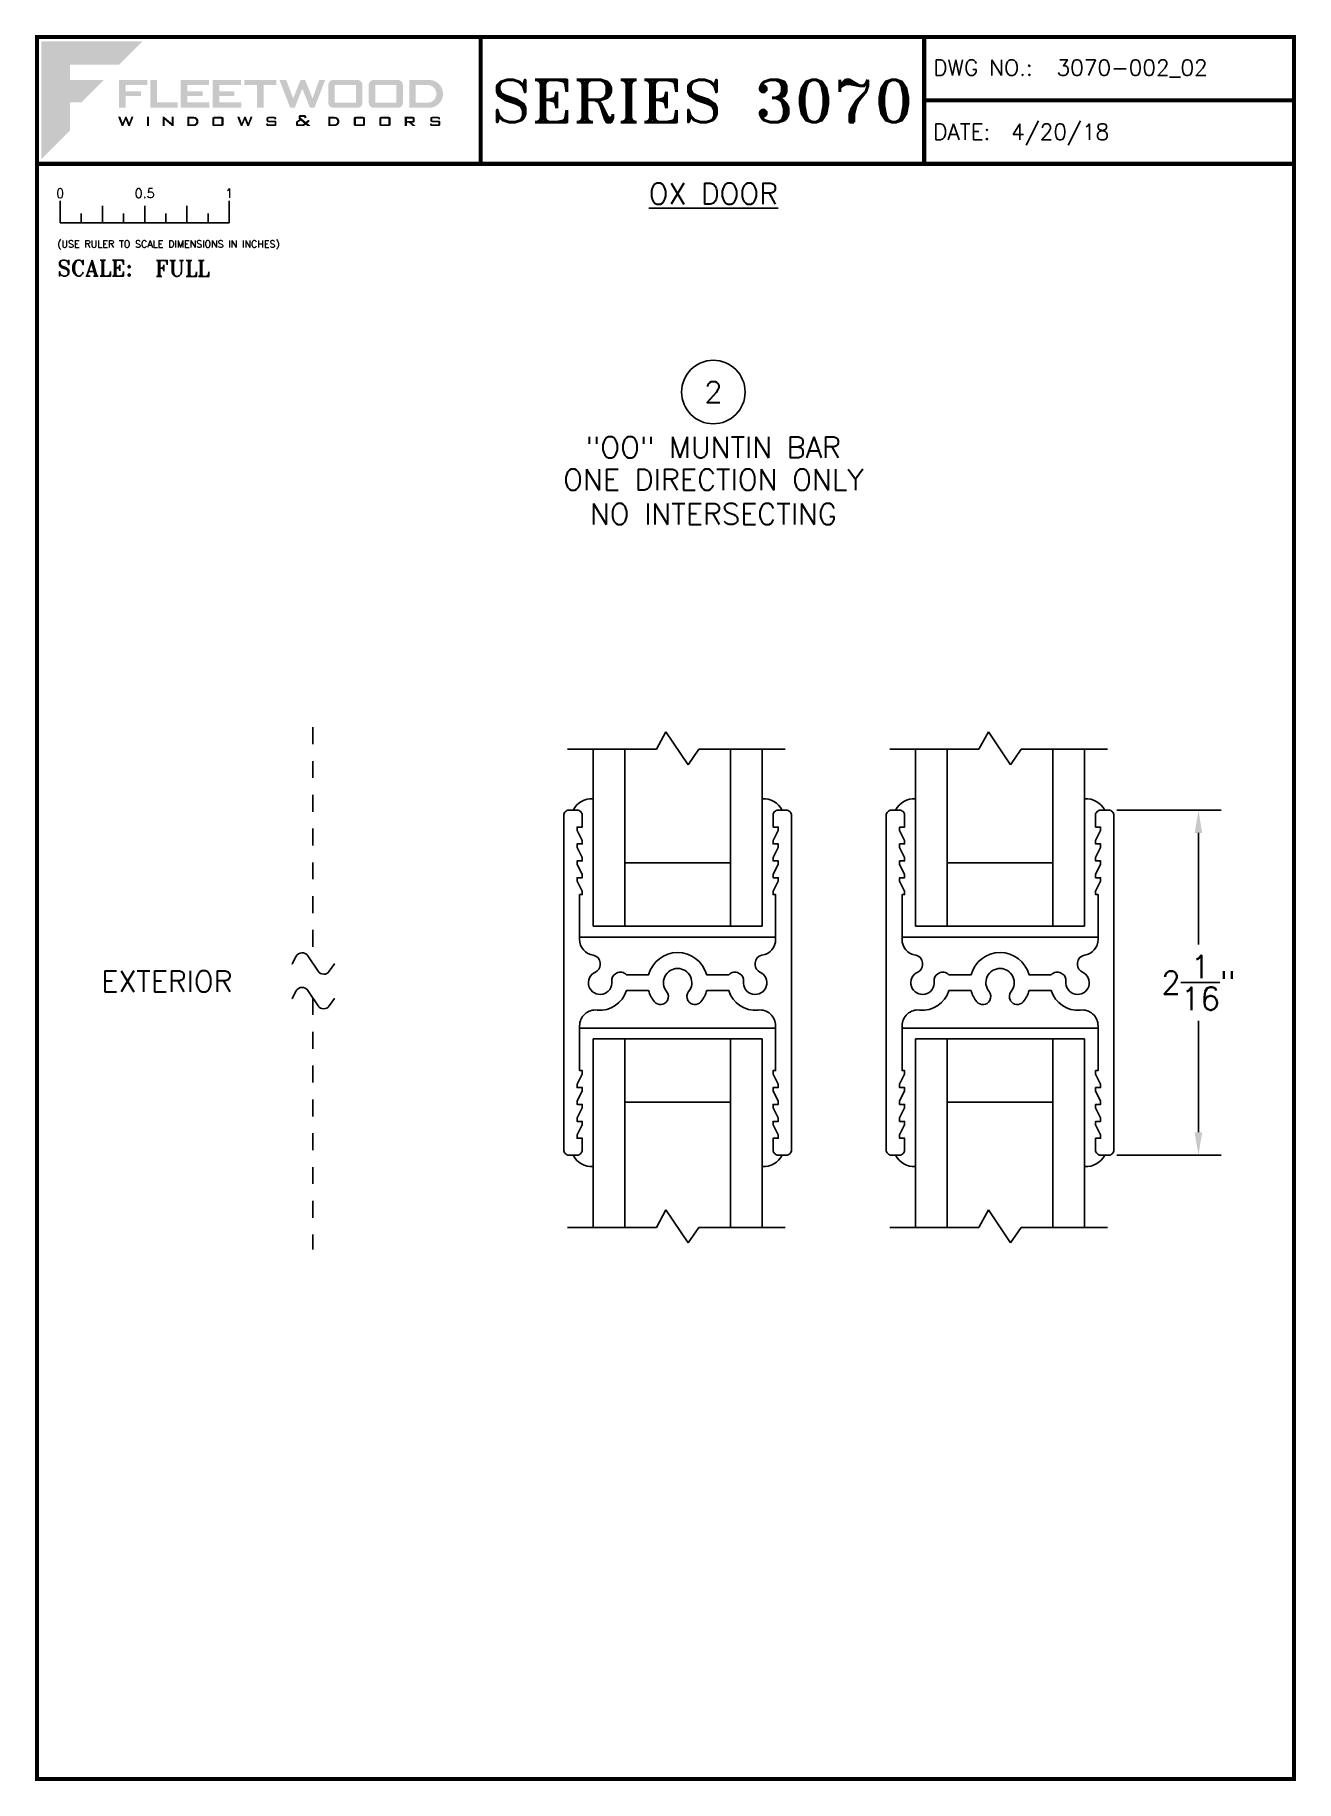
# Paper-space layout 'DETAIL 2' of a CAD drawing. Extents: x 0.3 to 7.8, y 0.1 to 10.4.
# The model-space entities are those that its viewports show. They can reach past a viewport. Long polylines and large blocks are cut down to what shows.
import ezdxf
from ezdxf.enums import TextEntityAlignment as Align

# ---------------------------------------------------------------- set-up
doc = ezdxf.new("R2010")
doc.units = 0
doc.header["$LTSCALE"] = 0.25
doc.header["$MEASUREMENT"] = 0
doc.linetypes.add('HIDDEN', pattern=[0.375, 0.25, -0.125])
doc.layers.get('0').update_dxf_attribs({"linetype": 'CONTINUOUS'})
doc.layers.get('DEFPOINTS').update_dxf_attribs({"color": 1, "linetype": 'CONTINUOUS'})
for name, color, linetype in [('DIM', 7, 'CONTINUOUS'), ('GLASS-VINYL', 7, 'CONTINUOUS'), ('GLAZING', 7, 'CONTINUOUS'), ('SASH', 5, 'CONTINUOUS'), ('TEXT', 7, 'CONTINUOUS'), ('VENT', 5, 'CONTINUOUS')]:
    doc.layers.add(name, color=color, linetype=linetype)
doc.layers.add('VP', color=40, linetype='CONTINUOUS', plot=False)
doc.layers.get('VP').off()
doc.styles.add('ROMANS', font='romans')
doc.styles.add('ROMANT', font='romant')
doc.styles.add('SIMPLEX-094', font='simplex.shx', dxfattribs={"height": 0.094})
doc.styles.get("Standard").update_dxf_attribs({"font": 'simplex.shx'})
doc.dimstyles.new('FULL SCALE', dxfattribs={"dimscale": 0.75, "dimtxt": 0.18, "dimasz": 0.18, "dimexe": 0.18, "dimexo": 0.0625, "dimgap": 0.09, "dimtad": 0, "dimtih": 1, "dimtoh": 1, "dimdec": 4, "dimzin": 0, "dimdsep": 46, "dimlunit": 4, "dimtxsty": 'Standard', "dimcen": 0.09, "dimadec": 0, "dimazin": 0, "dimtfac": 1, "dimtdec": 4, "dimtofl": 0, "dimtmove": 0, "dimatfit": 3, "dimfxl": 0, "dimtolj": 1, "dimtzin": 0, "dimarcsym": 0})

# ---------------------------------------------------------------- blocks, each defined once
blk = doc.blocks.new('*D44')
at = {"layer": 'DEFPOINTS', "color": 0}
for p in [(6.655, 5.86), (6.655, 3.818), (7.186, 3.818)]:
    blk.add_point(p, dxfattribs=at)
at = {"layer": 'TEXT', "color": 0, "lineweight": -2}
for p, q in [((6.702, 5.86), (7.321, 5.86)), ((7.186, 5.725), (7.186, 5.064)), ((7.186, 3.953), (7.186, 4.614)), ((6.702, 3.818), (7.321, 3.818))]:
    blk.add_line(p, q, dxfattribs=at)
at = {"layer": 'TEXT', "color": 0}
for points in [[(7.163, 5.725), (7.208, 5.725), (7.186, 5.86)], [(7.163, 3.953), (7.208, 3.953), (7.186, 3.818)]]:
    blk.add_solid(points, dxfattribs=at)
at = {"layer": 'TEXT', "color": 0, "insert": (7.186, 4.839), "char_height": 0.135, "attachment_point": 5}
blk.add_mtext('\\A1;2{\\H1.000000x;\\S1/16;}"', dxfattribs=at)
blk = doc.blocks.new('Fleetwood_Logo_6-10-15')
h = blk.add_hatch(color=154)
h.dxf.hatch_style = 1
h.paths.add_polyline_path([(0.2526, -0.0017), (0.0019, -0.0017), (0.0019, -0.2942), (0.0725, -0.2236), (0.0725, -0.1535), (0.1007, -0.1535), (0.1567, -0.0976), (0.0725, -0.0976), (0.0725, -0.0596), (0.1946, -0.0596)])
h = blk.add_hatch(color=251)
h.dxf.hatch_style = 1
h.paths.add_polyline_path([(0.2487, -0.1256), (0.2112, -0.1256), (0.2112, -0.1102), (0.2647, -0.1102), (0.2647, -0.0976), (0.1946, -0.0976), (0.1946, -0.1667), (0.2112, -0.1667), (0.2112, -0.1377), (0.2487, -0.1377)])
h = blk.add_hatch(color=251)
h.dxf.hatch_style = 1
h.paths.add_polyline_path([(0.2886, -0.0976), (0.272, -0.0976), (0.272, -0.1667), (0.3401, -0.1667), (0.3401, -0.1535), (0.2886, -0.1535)])
h = blk.add_hatch(color=251)
h.dxf.hatch_style = 1
h.paths.add_polyline_path([(0.4175, -0.0976), (0.3474, -0.0976), (0.3474, -0.1667), (0.4185, -0.1667), (0.4185, -0.1534), (0.364, -0.1534), (0.364, -0.1377), (0.4015, -0.1377), (0.4015, -0.1256), (0.364, -0.1256), (0.364, -0.1102), (0.4175, -0.1102)])
h = blk.add_hatch(color=251)
h.dxf.hatch_style = 1
h.paths.add_polyline_path([(0.4965, -0.0976), (0.4264, -0.0976), (0.4264, -0.1667), (0.4975, -0.1667), (0.4975, -0.1534), (0.443, -0.1534), (0.443, -0.1377), (0.4804, -0.1377), (0.4804, -0.1256), (0.443, -0.1256), (0.443, -0.1102), (0.4965, -0.1102)])
h = blk.add_hatch(color=251)
h.dxf.hatch_style = 1
h.paths.add_polyline_path([(0.5842, -0.0976), (0.5054, -0.0976), (0.5054, -0.1102), (0.5365, -0.1102), (0.5365, -0.1667), (0.5531, -0.1667), (0.5531, -0.1102), (0.5842, -0.1102)])
h = blk.add_hatch(color=251)
h.dxf.hatch_style = 1
h.paths.add_polyline_path([(0.6089, -0.0976), (0.5921, -0.0976), (0.6188, -0.1667), (0.63, -0.1667), (0.6489, -0.1192), (0.6679, -0.1667), (0.6789, -0.1667), (0.7056, -0.0976), (0.6908, -0.0976), (0.6742, -0.1433), (0.6558, -0.0976), (0.6446, -0.0976), (0.6261, -0.1433)])
h = blk.add_hatch(color=251)
h.dxf.hatch_style = 1
h.paths.add_polyline_path([(0.7853, -0.0976), (0.726, -0.0976, 0.414214), (0.7133, -0.1102), (0.7133, -0.154, 0.414214), (0.726, -0.1667), (0.7853, -0.1667, 0.414214), (0.798, -0.154), (0.798, -0.1102, 0.414214)])
h.paths.add_polyline_path([(0.7819, -0.1102), (0.7819, -0.154), (0.7294, -0.154), (0.7294, -0.1102)], flags=16)
h = blk.add_hatch(color=251)
h.dxf.hatch_style = 1
h.paths.add_polyline_path([(0.8856, -0.0976), (0.8262, -0.0976, 0.414214), (0.8136, -0.1102), (0.8136, -0.154, 0.414214), (0.8262, -0.1667), (0.8856, -0.1667, 0.414214), (0.8982, -0.154), (0.8982, -0.1102, 0.414214)])
h.paths.add_polyline_path([(0.8822, -0.1102), (0.8822, -0.154), (0.8296, -0.154), (0.8296, -0.1102)], flags=16)
h = blk.add_hatch(color=251)
h.dxf.hatch_style = 1
h.paths.add_polyline_path([(0.9632, -0.0976), (0.914, -0.0976), (0.914, -0.1667), (0.9632, -0.1667, 1)])
h.paths.add_polyline_path([(0.9301, -0.1102), (0.9593, -0.1102, -1), (0.9593, -0.154), (0.9301, -0.154)], flags=16)
h = blk.add_hatch(color=7)
h.dxf.hatch_style = 1
h.paths.add_polyline_path([(0.2301, -0.1891), (0.2251, -0.1891), (0.2196, -0.2043), (0.2134, -0.1891), (0.2097, -0.1891), (0.2035, -0.2043), (0.1978, -0.1891), (0.1922, -0.1891), (0.2011, -0.2121), (0.2048, -0.2121), (0.2112, -0.1963), (0.2175, -0.2121), (0.2212, -0.2121)])
h = blk.add_hatch(color=7)
h.dxf.hatch_style = 1
h.paths.add_polyline_path([(0.2691, -0.1891), (0.2637, -0.1891), (0.2637, -0.2118), (0.2637, -0.2121), (0.2691, -0.2121)])
h = blk.add_hatch(color=7)
h.dxf.hatch_style = 1
h.paths.add_polyline_path([(0.3077, -0.1964), (0.3259, -0.2121), (0.3298, -0.2121), (0.3298, -0.1891), (0.325, -0.1891), (0.325, -0.2047), (0.3067, -0.1891), (0.3029, -0.1891), (0.3029, -0.2121), (0.3077, -0.2121)])
h = blk.add_hatch(color=7)
h.dxf.hatch_style = 1
h.paths.add_polyline_path([(0.3801, -0.1891), (0.3637, -0.1891), (0.3637, -0.2121), (0.3801, -0.2121, 1)])
h.paths.add_polyline_path([(0.3691, -0.2079), (0.3691, -0.1933), (0.3788, -0.1933, -1), (0.3788, -0.2079)], flags=16)
h = blk.add_hatch(color=7)
h.dxf.hatch_style = 1
h.paths.add_polyline_path([(0.4537, -0.2079), (0.4537, -0.1933, 0.414214), (0.4495, -0.1891), (0.4297, -0.1891, 0.414214), (0.4255, -0.1933), (0.4255, -0.2079, 0.414214), (0.4297, -0.2121), (0.4495, -0.2121, 0.414214)])
h.paths.add_polyline_path([(0.4308, -0.2079), (0.4308, -0.1933), (0.4484, -0.1933), (0.4484, -0.2079)], flags=16)
h = blk.add_hatch(color=7)
h.dxf.hatch_style = 1
h.paths.add_polyline_path([(0.5253, -0.1891), (0.5203, -0.1891), (0.5148, -0.2043), (0.5087, -0.1891), (0.5049, -0.1891), (0.4988, -0.2043), (0.493, -0.1891), (0.4874, -0.1891), (0.4963, -0.2121), (0.5001, -0.2121), (0.5064, -0.1963), (0.5127, -0.2121), (0.5164, -0.2121)])
h = blk.add_hatch(color=7)
h.dxf.hatch_style = 1
h.paths.add_polyline_path([(0.5801, -0.1891), (0.5643, -0.1891, 0.414214), (0.56, -0.1933), (0.56, -0.1981, 0.414214), (0.5643, -0.2024), (0.58, -0.2024), (0.58, -0.2078), (0.5637, -0.2078), (0.5637, -0.2052), (0.5591, -0.2062), (0.5591, -0.2078, 0.414214), (0.5634, -0.2121), (0.5805, -0.2121, 0.414214), (0.5848, -0.2078), (0.5848, -0.2024, 0.414214), (0.5805, -0.1982), (0.5648, -0.1982), (0.5648, -0.193), (0.5798, -0.193), (0.5798, -0.1958), (0.5843, -0.1948), (0.5843, -0.1933, 0.414214)])
h = blk.add_hatch(color=7)
h.dxf.hatch_style = 1
h.paths.add_polyline_path([(0.645, -0.1913, -0.222262), (0.6447, -0.1906), (0.6447, -0.1892), (0.6535, -0.1892), (0.6535, -0.193), (0.6587, -0.1918), (0.6587, -0.189, 0.414214), (0.6544, -0.1847), (0.6437, -0.1847, 0.414214), (0.6394, -0.189), (0.6394, -0.1922, 0.222262), (0.6407, -0.1948), (0.6415, -0.1955), (0.6345, -0.1998, 0.260684), (0.6329, -0.2027), (0.6329, -0.2078, 0.414214), (0.6372, -0.2121), (0.6514, -0.2121, 0.17577), (0.6536, -0.2113), (0.657, -0.2085), (0.6614, -0.2121), (0.6699, -0.2121), (0.6613, -0.2049), (0.6676, -0.1997), (0.6637, -0.1964), (0.6574, -0.2017)])
h.paths.add_polyline_path([(0.6532, -0.2052), (0.6509, -0.2072, -0.17577), (0.6502, -0.2074), (0.6382, -0.2074), (0.6382, -0.2033, -0.260684), (0.6387, -0.2025), (0.6451, -0.1985)], flags=16)
h = blk.add_hatch(color=7)
h.dxf.hatch_style = 1
h.paths.add_polyline_path([(0.7294, -0.1891), (0.713, -0.1891), (0.713, -0.2121), (0.7294, -0.2121, 1)])
h.paths.add_polyline_path([(0.7184, -0.2079), (0.7184, -0.1933), (0.7281, -0.1933, -1), (0.7281, -0.2079)], flags=16)
h = blk.add_hatch(color=7)
h.dxf.hatch_style = 1
h.paths.add_polyline_path([(0.8045, -0.2079), (0.8045, -0.1933, 0.414214), (0.8003, -0.1891), (0.7805, -0.1891, 0.414214), (0.7763, -0.1933), (0.7763, -0.2079, 0.414214), (0.7805, -0.2121), (0.8003, -0.2121, 0.414214)])
h.paths.add_polyline_path([(0.7816, -0.2079), (0.7816, -0.1933), (0.7992, -0.1933), (0.7992, -0.2079)], flags=16)
h = blk.add_hatch(color=7)
h.dxf.hatch_style = 1
h.paths.add_polyline_path([(0.8678, -0.2079), (0.8678, -0.1933, 0.414214), (0.8636, -0.1891), (0.8438, -0.1891, 0.414214), (0.8396, -0.1933), (0.8396, -0.2079, 0.414214), (0.8438, -0.2121), (0.8636, -0.2121, 0.414214)])
h.paths.add_polyline_path([(0.8449, -0.2079), (0.8449, -0.1933), (0.8624, -0.1933), (0.8624, -0.2079)], flags=16)
h = blk.add_hatch(color=7)
h.dxf.hatch_style = 1
h.paths.add_polyline_path([(0.9277, -0.1993), (0.9277, -0.1933, 0.414214), (0.9235, -0.1891), (0.9028, -0.1891), (0.9028, -0.2121), (0.9082, -0.2121), (0.9082, -0.2035), (0.9131, -0.2035), (0.9224, -0.2121), (0.9303, -0.2121), (0.9197, -0.2035), (0.9235, -0.2035, 0.414214)])
h.paths.add_polyline_path([(0.9082, -0.1993), (0.9082, -0.1933), (0.9214, -0.1933, -0.414214), (0.9224, -0.1943), (0.9224, -0.1983, -0.414214), (0.9214, -0.1993)], flags=16)
h = blk.add_hatch(color=7)
h.dxf.hatch_style = 1
h.paths.add_polyline_path([(0.9867, -0.1982), (0.971, -0.1982), (0.971, -0.193), (0.9859, -0.193), (0.9859, -0.1958), (0.9905, -0.1948), (0.9905, -0.1933, 0.414214), (0.9863, -0.1891), (0.9705, -0.1891, 0.414214), (0.9662, -0.1933), (0.9662, -0.1981, 0.414214), (0.9705, -0.2024), (0.9862, -0.2024), (0.9862, -0.2078), (0.9699, -0.2078), (0.9699, -0.2052), (0.9653, -0.2062), (0.9653, -0.2078, 0.414214), (0.9696, -0.2121), (0.9867, -0.2121, 0.414214), (0.991, -0.2078), (0.991, -0.2024, 0.414214)])
blk = doc.blocks.new('A-SIZE_P')
at = {"const_width": 0.025}
blk.add_lwpolyline([(0.313, 0.125), (7.751, 0.125), (7.751, 10.437), (0.313, 10.437)], close=True, dxfattribs=at)
for points in [[(2.938, 10.437), (2.938, 9.687)], [(5.563, 10.437), (5.563, 9.687)], [(5.563, 10.062), (7.751, 10.062)], [(0.313, 9.687), (7.751, 9.687)]]:
    blk.add_lwpolyline(points, dxfattribs=at)
at = {"xscale": 2.387023416083395, "yscale": 2.387023416083395, "zscale": 2.387023416083395}
blk.add_blockref('Fleetwood_Logo_6-10-15', (0.334, 10.416), dxfattribs=at)
for s, style, p in [('DWG NO.:', 'SIMPLEX-094', (5.617, 10.209)), ('DATE:', 'SIMPLEX-094', (5.616, 9.829)), ('SCALE:', 'ROMANT', (0.433, 9.022))]:
    blk.add_text(s, height=0.094, dxfattribs=dict(style=style)).set_placement(p)
for tag, p, style in [('DWG_NO', (6.346, 10.209), 'SIMPLEX-094'), ('DATE', (6.077, 9.829), 'SIMPLEX-094'), ('SCALE', (1.011, 9.02), 'ROMANT')]:
    blk.add_attdef(tag, p, '', height=0.094, dxfattribs=dict(style=style))
for tag, height, style, width, p, p2 in [('DWG_NO_F', 0.094, 'SIMPLEX-094', 1.745692, (6.347, 10.209), (7.683, 10.209)), ('PRODUCT', 0.25, 'ROMANT', 1.390728, (3.001, 9.934), (5.5, 9.934))]:
    blk.add_attdef(tag, text='', height=height, dxfattribs=dict(style=style, width=width)).set_placement(p, p2, align=Align.FIT)
blk = doc.blocks.new('Full')
for p, q in [((0.137, -0.219), (0.137, -0.35)), ((0.262, -0.294), (0.262, -0.35)), ((0.387, -0.249), (0.387, -0.35)), ((0.512, -0.294), (0.512, -0.35)), ((0.637, -0.249), (0.637, -0.35)), ((0.762, -0.294), (0.762, -0.35)), ((0.887, -0.249), (0.887, -0.35)), ((1.012, -0.294), (1.012, -0.35)), ((1.137, -0.219), (1.137, -0.35)), ((0.137, -0.35), (1.137, -0.35))]:
    blk.add_line(p, q)
for s, p in [('0', (0.137, -0.219)), ('0.5', (0.637, -0.219)), ('1', (1.137, -0.219))]:
    blk.add_text(s, height=0.055).set_placement(p, align=Align.BOTTOM_CENTER)
at = {"style": 'ROMANS'}
blk.add_text('(USE RULER TO SCALE DIMENSIONS IN INCHES)', height=0.04115, dxfattribs=at).set_placement((0.12, -0.495))
blk = doc.blocks.new('sectball')
blk.add_circle((0, 0), 0.125)
blk.add_attdef('NO', text='', height=0.062).set_placement((0, 0), align=Align.MIDDLE_CENTER)
for tag, p in [('LINE1', (0, -0.2588)), ('LINE2', (0, -0.3864)), ('LINE3', (0, -0.5214))]:
    blk.add_attdef(tag, text='', height=0.078).set_placement(p, align=Align.CENTER)
blk = doc.blocks.new('OO MUNTIN BAR')
at = {"color": 5}
blk.add_lwpolyline([(0.541, 0.565), (0.601, 0.595), (0.621, 0.595), (0.621, 0.565), (0.641, 0.565), (0.701, 0.595), (0.721, 0.595), (0.721, 0.565), (0.741, 0.565), (0.801, 0.595), (0.821, 0.595), (0.821, 0.565), (0.841, 0.565), (0.901, 0.595), (0.921, 0.595), (0.921, 0.565), (0.991, 0.565, 0.414214), (1.021, 0.595), (1.021, 0.643, 0.414214), (0.99, 0.674), (-0.99, 0.674, 0.414214), (-1.021, 0.643), (-1.021, 0.595, 0.414214), (-0.991, 0.565), (-0.921, 0.565), (-0.921, 0.595), (-0.901, 0.595), (-0.841, 0.565), (-0.821, 0.565), (-0.821, 0.595), (-0.801, 0.595), (-0.741, 0.565), (-0.721, 0.565), (-0.721, 0.595), (-0.701, 0.595), (-0.641, 0.565), (-0.621, 0.565), (-0.621, 0.595), (-0.601, 0.595), (-0.541, 0.565), (-0.521, 0.565), (-0.521, 0.58), (-0.256, 0.58, -0.445388), (-0.162, 0.476, 0.360376), (-0.047, 0.303), (-0.047, 0.172, 0.106406), (-0.113, 0.137, 0.522758), (-0.107, 0.062), (-0.105, 0.061, 0.311835), (-0.053, 0.065, -0.632646), (0.084, 0, -0.632646), (-0.053, -0.065, 0.311835), (-0.105, -0.061), (-0.107, -0.062, 0.522758), (-0.113, -0.137, 0.106406), (-0.047, -0.172), (-0.047, -0.303, 0.360376), (-0.162, -0.476, -0.445388), (-0.256, -0.58), (-0.521, -0.58), (-0.521, -0.565), (-0.541, -0.565), (-0.601, -0.595), (-0.621, -0.595), (-0.621, -0.565), (-0.641, -0.565), (-0.701, -0.595), (-0.721, -0.595), (-0.721, -0.565), (-0.741, -0.565), (-0.801, -0.595), (-0.821, -0.595), (-0.821, -0.565), (-0.841, -0.565), (-0.901, -0.595), (-0.921, -0.595), (-0.921, -0.565), (-0.991, -0.565, 0.414214), (-1.021, -0.595), (-1.021, -0.643, 0.414214), (-0.99, -0.674), (0.99, -0.674, 0.414214), (1.021, -0.643), (1.021, -0.595, 0.414214), (0.991, -0.565), (0.921, -0.565), (0.921, -0.595), (0.901, -0.595), (0.841, -0.565), (0.821, -0.565), (0.821, -0.595), (0.801, -0.595), (0.741, -0.565), (0.721, -0.565), (0.721, -0.595), (0.701, -0.595), (0.641, -0.565), (0.621, -0.565), (0.621, -0.595), (0.601, -0.595), (0.541, -0.565), (0.521, -0.565), (0.521, -0.58), (0.256, -0.58, -0.37488), (0.162, -0.499, 0.37488), (0.117, -0.459), (0.105, -0.459, 0.298217), (0.063, -0.487, -1.980601), (0.008, -0.39, 0.298217), (0.053, -0.368), (0.056, -0.361, 0.354774), (0.047, -0.303), (0.047, -0.172, 0.337945), (0.178, 0, 0.337945), (0.047, 0.172), (0.047, 0.303, 0.354774), (0.056, 0.361), (0.053, 0.368, 0.298217), (0.008, 0.39, -1.980601), (0.063, 0.487, 0.298217), (0.105, 0.459), (0.117, 0.459, 0.37488), (0.162, 0.499, -0.37488), (0.256, 0.58), (0.521, 0.58), (0.521, 0.565)], format="xyb", close=True, dxfattribs=at)

msp = doc.modelspace()

# ---------------------------------------------------------------- linework, layer by layer
at = {"layer": 'GLASS-VINYL'}
for p, q in [((3.205871, 51.709811), (3.261683, 51.814077)), ((3.261683, 51.814077), (3.392196, 51.61755)), ((5.113871, 51.709811), (5.169683, 51.814077)), ((5.169683, 51.814077), (5.300196, 51.61755)), ((3.205871, 51.709811), (2.679353, 51.709811)), ((3.392196, 51.61755), (3.455871, 51.709811)), ((3.966221, 51.709811), (3.455871, 51.709811)), ((5.113871, 51.709811), (4.587353, 51.709811)), ((5.300196, 51.61755), (5.363871, 51.709811)), ((5.874221, 51.709811), (5.363871, 51.709811)), ((3.205871, 48.879503), (3.261683, 48.983769)), ((3.261683, 48.983785), (3.392196, 48.787257)), ((5.113871, 48.879503), (5.169683, 48.983769)), ((5.169683, 48.983785), (5.300196, 48.787257)), ((3.205871, 48.879503), (2.679353, 48.879503)), ((3.392196, 48.787257), (3.455871, 48.879519)), ((3.966221, 48.879503), (3.455871, 48.879503)), ((5.113871, 48.879503), (4.587353, 48.879503)), ((5.300196, 48.787257), (5.363871, 48.879519)), ((5.874221, 48.879503), (5.363871, 48.879503)), ((3.205871, 48.619457), (3.261683, 48.723723)), ((3.261683, 48.723723), (3.392196, 48.527196)), ((5.113871, 48.619457), (5.169683, 48.723723)), ((5.169683, 48.723723), (5.300196, 48.527196))]:
    msp.add_line(p, q, dxfattribs=at)
at = {"layer": 'GLAZING', "color": 7}
for p, q in [((2.830835, 51.709827), (2.830835, 50.662001)), ((3.018335, 51.709827), (3.018335, 50.662001)), ((3.643335, 51.709827), (3.643335, 50.662001)), ((3.830835, 51.709827), (3.830835, 50.662001)), ((4.738835, 51.709827), (4.738835, 50.662001)), ((4.926335, 51.709827), (4.926335, 50.662001)), ((5.551335, 51.709827), (5.551335, 50.662001)), ((5.738835, 51.709827), (5.738835, 50.662001)), ((3.018335, 51.037001), (3.643335, 51.037001)), ((4.926335, 51.037001), (5.551335, 51.037001)), ((2.830835, 50.662001), (3.830835, 50.662001)), ((4.738835, 50.662001), (5.738835, 50.662001)), ((2.750835, 50.597001), (3.910835, 50.597001)), ((4.658835, 50.597001), (5.818835, 50.597001)), ((2.750835, 50.060001), (3.910835, 50.060001)), ((4.658835, 50.060001), (5.818835, 50.060001)), ((2.830835, 49.995001), (3.830835, 49.995001)), ((2.830835, 48.879503), (2.830835, 49.995001)), ((3.018335, 48.879503), (3.018335, 49.995001)), ((3.643335, 48.879503), (3.643335, 49.995001)), ((3.830835, 48.879503), (3.830835, 49.995001)), ((4.738835, 49.995001), (5.738835, 49.995001)), ((4.738835, 48.879503), (4.738835, 49.995001)), ((4.926335, 48.879503), (4.926335, 49.995001)), ((5.551335, 48.879503), (5.551335, 49.995001)), ((5.738835, 48.879503), (5.738835, 49.995001)), ((3.018335, 49.620001), (3.643335, 49.620001)), ((4.926335, 49.620001), (5.551335, 49.620001))]:
    msp.add_line(p, q, dxfattribs=at)
for centre, start, end in [((2.824932, 51.289683), 87.3558217, 152.1191959), ((3.836737, 51.289683), 27.8808041, 92.6441783), ((4.732932, 51.289683), 87.3558217, 152.1191959), ((5.744737, 51.289683), 27.8808041, 92.6441783), ((2.824932, 49.367319), 207.8808041, 272.6441783), ((3.836737, 49.367319), 267.3558217, 332.1191959), ((4.732932, 49.367319), 207.8808041, 272.6441783), ((5.744737, 49.367319), 267.3558217, 332.1191959)]:
    msp.add_arc(centre, 0.127949, start, end, dxfattribs=at)
at = {"layer": 'SASH', "linetype": 'HIDDEN'}
for p, q in [((1.172862, 51.957569), (1.172862, 50.442121)), ((1.172862, 50.237065), (1.172862, 48.568957))]:
    msp.add_line(p, q, dxfattribs=at)
at = {"layer": 'SASH'}
for points in [[(1.299629, 50.439378), (1.299629, 50.439378), (1.269512, 50.395741, -0.530591348), (1.20327, 50.396333), (1.142454, 50.48791, 0.567228852), (1.073867, 50.484659), (1.049629, 50.439378), (1.049629, 50.439378)], [(1.299629, 50.234322), (1.299629, 50.234322), (1.269512, 50.190684, -0.530591348), (1.20327, 50.191276), (1.142454, 50.282853, 0.567228852), (1.073867, 50.279602), (1.049629, 50.234322), (1.049629, 50.234322)]]:
    msp.add_lwpolyline(points, format="xyb", dxfattribs=at)

# ---------------------------------------------------------------- block references
at = {"layer": 'VENT', "rotation": 90}
for p in [(3.330835, 50.328501), (5.238835, 50.328501)]:
    msp.add_blockref('OO MUNTIN BAR', p, dxfattribs=at)

psp = doc.layouts.new('DETAIL 2')

# ---------------------------------------------------------------- block references
at = {"layer": 'DIM'}
ref = psp.add_blockref('A-SIZE_P', (0, 0), dxfattribs=at)
ref.add_attrib('DATE', '4/20/18', (6.07741, 9.82884), dxfattribs={"layer": '0', "height": 0.094, "style": 'SIMPLEX-094'})
ref.add_attrib('SCALE', 'FULL', (1.01101, 9.02035), dxfattribs={"layer": '0', "height": 0.094, "style": 'ROMANT'})
ref.add_attrib('PRODUCT', 'SERIES 3070', dxfattribs={"layer": '0', "height": 0.25, "style": 'ROMANT', "width": 0.981308}).set_placement((3.0005, 9.93352), (5.5005, 9.93352), align=Align.FIT)
ref.add_attrib('DWG_NO', '3070-002_02', (6.34634, 10.20879), dxfattribs={"layer": '0', "height": 0.094, "style": 'SIMPLEX-094'})
psp.add_blockref('Full', (0.313, 9.687), dxfattribs=at)
at = {"layer": 'TEXT'}
ref = psp.add_blockref('sectball', (4.31514, 8.33535), dxfattribs=dict(at, xscale=1.503999999999998, yscale=1.503999999999998, zscale=1.503999999999998))
ref.add_attrib('NO', '2', dxfattribs={"layer": '0', "height": 0.125}).set_placement((4.31514, 8.33535), align=Align.MIDDLE_CENTER)
ref.add_attrib('LINE1', '"OO" MUNTIN BAR', dxfattribs={"layer": '0', "height": 0.125}).set_placement((4.31514, 7.94607), align=Align.CENTER)
ref.add_attrib('LINE2', 'ONE DIRECTION ONLY', dxfattribs={"layer": '0', "height": 0.125}).set_placement((4.31514, 7.75425), align=Align.CENTER)
ref.add_attrib('LINE3', 'NO INTERSECTING', dxfattribs={"layer": '0', "height": 0.125}).set_placement((4.31514, 7.55115), align=Align.CENTER)

# ---------------------------------------------------------------- texts
psp.add_text('EXTERIOR', height=0.124, dxfattribs=at).set_placement((1.08164, 4.78556), align=Align.CENTER)
at = {"layer": 'TEXT', "insert": (4.31514, 9.51016), "char_height": 0.124, "width": 1.2194, "attachment_point": 5}
psp.add_mtext('{\\LOX DOOR}', dxfattribs=at)

# ---------------------------------------------------------------- dimensions: what is measured, and where the dimension line sits
at = {"layer": 'TEXT'}
dim = psp.add_linear_dim(base=(7.18587, 3.81809), p1=(6.65487, 5.86009), p2=(6.65487, 3.81809), angle=90, dimstyle='FULL SCALE', dxfattribs=at)
dim.commit()
dim.dimension.update_dxf_attribs({"geometry": '*D44', "text_midpoint": (7.18587, 4.83909), "dimtype": 160})

# ---------------------------------------------------------------- viewports
at = {"layer": 'VP'}
psp.add_viewport(center=(4.29776, 4.80527), size=(5.76176, 3.0910226), view_center_point=(3.524728, 50.294679), view_height=3.09102244, dxfattribs=at)

doc.saveas('drawing.dxf')
